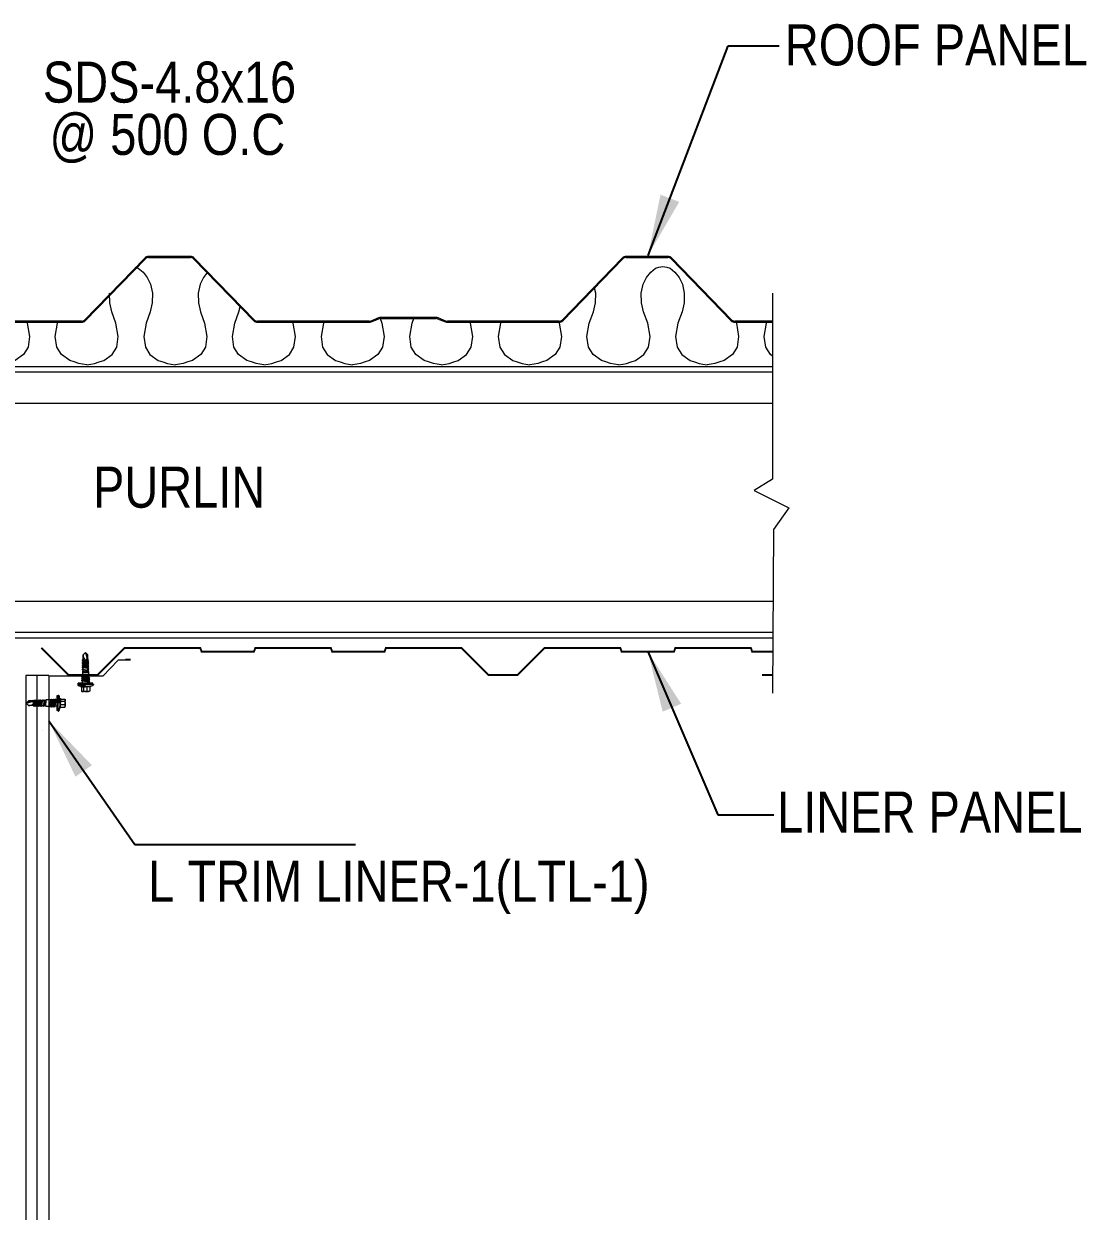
# Model space of a CAD drawing. Header units: millimetres. Extents: x 0 to 2669304, y -3314102 to 0.
# Drawn here: x 2491341 to 2495688, y -3279557 to -3274697 of the extents above; entities that cross this region are included whole.
import ezdxf
from ezdxf.enums import TextEntityAlignment as Align

# ---------------------------------------------------------------- set-up
doc = ezdxf.new("R2010")
doc.units = ezdxf.units.MM
doc.header["$LTSCALE"] = 0.4
doc.header["$MEASUREMENT"] = 0
doc.layers.add('AllTrims', color=11, linetype='Continuous', lineweight=9)
for name, color, linetype in [('BYOTHERS', 3, 'Continuous'), ('Hatch-Solid', 252, 'Continuous'), ('WallPanels', 86, 'Continuous')]:
    doc.layers.add(name, color=color, linetype=linetype)
doc.styles.get("Standard").update_dxf_attribs({"font": 'ARIALN.TTF'})
doc.styles.add('y', font='', dxfattribs={"height": 880})
doc.styles.get('y').set_extended_font_data('VNI-Helve-Condense')
doc.dimstyles.get("Standard").update_dxf_attribs({"dimtxt": 0.18, "dimasz": 500, "dimexe": 250, "dimexo": 250, "dimgap": 100, "dimtad": 1, "dimdec": 0, "dimzin": 0, "dimdsep": 46, "dimtxsty": 'y', "dimcen": 0.09, "dimadec": 0, "dimazin": 0, "dimtfac": 1, "dimtdec": 0, "dimtofl": 0, "dimtmove": 0, "dimatfit": 3, "dimfxl": 0, "dimtolj": 1, "dimtzin": 0, "dimarcsym": 0})

# ---------------------------------------------------------------- blocks, each defined once
blk = doc.blocks.new('5656')
at = {"layer": 'AllTrims', "color": 4, "lineweight": 9}
for p, q in [((423032, 42021), (423032, 42315)), ((423091, 42315), (423091, 41580)), ((423091, 41580), (424042, 40659)), ((424042, 40659), (424042, 37423)), ((424042, 37423), (427277, 37423)), ((427277, 37052), (427277, 37052))]:
    blk.add_line(p, q, dxfattribs=at)
at = {"layer": 'AllTrims', "color": 4, "lineweight": 9, "const_width": 30}
blk.add_lwpolyline([(423032, 42021), (423032, 42315), (423091, 42315), (423091, 41580), (424042, 40659), (424042, 37423), (427277, 37423), (427277, 37423), (427277, 37423), (427277, 37423), (427277, 37423)], dxfattribs=at)

msp = doc.modelspace()

# ---------------------------------------------------------------- hatches: boundary and pattern name
at = {"layer": 'Hatch-Solid', "lineweight": 9}
h = msp.add_hatch(color=256, dxfattribs=at)
h.paths.add_polyline_path([(2491624.2785, -3277395.4714), (2491624.2785, -3277400.8486), (2491594.1018, -3277400.8486), (2491594.1018, -3277395.4714)])
h.paths.add_polyline_path([(2491594.1018, -3277395.4714), (2491594.1018, -3277400.8486), (2491563.9251, -3277400.8486), (2491563.9251, -3277395.4714)])
h = msp.add_hatch(color=256, dxfattribs=at)
h.paths.add_polyline_path([(2491476.0749, -3277447.4328), (2491481.452, -3277447.4328), (2491481.452, -3277477.6096), (2491476.0749, -3277477.6096)])
h.paths.add_polyline_path([(2491476.0749, -3277477.6096), (2491481.452, -3277477.6096), (2491481.452, -3277507.7863), (2491476.0749, -3277507.7863)])

# ---------------------------------------------------------------- linework, layer by layer
at = {"color": 3, "lineweight": 9}
for p, q in [((2491836.5911, -3275656.0884), (2491590.2844, -3275909.8589)), ((2491593.0875, -3275912.5795), (2491839.3942, -3275658.809)), ((2492023.2669, -3275649.4487), (2491852.2883, -3275649.4487)), ((2491852.2883, -3275653.355), (2492023.2669, -3275653.355)), ((2492036.161, -3275658.809), (2492282.4677, -3275912.5795)), ((2492285.2708, -3275909.8589), (2492038.9641, -3275656.0884)), ((2493789.7314, -3275656.0884), (2493543.4247, -3275909.8589)), ((2493546.2277, -3275912.5795), (2493792.5345, -3275658.809)), ((2493976.4071, -3275649.4487), (2493805.4286, -3275649.4487)), ((2493805.4286, -3275653.355), (2493976.4071, -3275653.355)), ((2493989.3013, -3275658.809), (2494235.608, -3275912.5795)), ((2494238.4111, -3275909.8589), (2493992.1043, -3275656.0884)), ((2492792.7965, -3275901.0153), (2492760.7184, -3275913.8465)), ((2492762.1692, -3275917.4734), (2492794.2472, -3275904.6421)), ((2493027.7747, -3275899.4507), (2492800.9207, -3275899.4507)), ((2492800.9207, -3275903.3569), (2493027.7747, -3275903.3569)), ((2493034.4482, -3275904.6421), (2493066.5263, -3275917.4734)), ((2493067.977, -3275913.8465), (2493035.899, -3275901.0153)), ((2491577.9509, -3275915.0758), (2491121.2201, -3275915.0758)), ((2491121.2201, -3275918.9821), (2491577.9509, -3275918.9821)), ((2492754.3351, -3275915.0758), (2492297.6043, -3275915.0758)), ((2492297.6043, -3275918.9821), (2492754.3351, -3275918.9821)), ((2493531.0912, -3275915.0758), (2493074.3603, -3275915.0758)), ((2493074.3603, -3275918.9821), (2493531.0912, -3275918.9821)), ((2494404.2714, -3275915.0758), (2494250.7446, -3275915.0758)), ((2494250.7446, -3275918.9821), (2494404.2714, -3275918.9821)), ((2491443.8651, -3277364.0539), (2491349.8803, -3277364.0539)), ((2491349.8803, -3277364.0539), (2491349.8803, -3282924.8114)), ((2491394.8376, -3277364.0539), (2491394.8376, -3282924.8114)), ((2491443.8651, -3277364.0539), (2491443.8651, -3282924.8114))]:
    msp.add_line(p, q, dxfattribs=at)
for points in [[(2493774.2293, -3276092.6045), (2493791.3918, -3276090.3043), (2493806.4091, -3276087.0893), (2493825.717, -3276080.6592), (2493843.9522, -3276075.6908), (2493878.0593, -3276050.6522), (2493896.9435, -3276020.6453), (2493903.2384, -3275977.7783), (2493893.7961, -3275922.051), (2493876.732, -3275876.9392), (2493868.6233, -3275839.532), (2493867.6147, -3275800.3321), (2493875.6327, -3275762.5682), (2493889.0036, -3275735.5794), (2493905.986, -3275713.3605), (2493925.9862, -3275698.0933), (2493939.4186, -3275693.784), (2493955.5084, -3275690.4928), (2493971.5982, -3275693.784), (2493985.0306, -3275698.0933), (2494005.0308, -3275713.3605), (2494022.0131, -3275735.5794), (2494035.3841, -3275762.5682), (2494043.4021, -3275800.3321), (2494042.3935, -3275839.532), (2494034.2847, -3275876.9392), (2494017.2207, -3275922.051), (2494007.7784, -3275977.7783), (2494014.0732, -3276020.6453), (2494032.9575, -3276050.6522), (2494067.0646, -3276075.6908), (2494085.2998, -3276080.6592), (2494104.6077, -3276087.0893), (2494119.625, -3276090.3043), (2494136.7875, -3276092.6045)], [(2493774.2293, -3276092.6045), (2493757.0668, -3276090.3043), (2493742.0495, -3276087.0893), (2493722.7416, -3276080.6592), (2493704.5064, -3276075.6908), (2493670.3994, -3276050.6522), (2493651.5151, -3276020.6453), (2493645.2202, -3275977.7783), (2493654.6625, -3275922.051), (2493671.7266, -3275876.9392), (2493679.8353, -3275839.532), (2493680.8439, -3275800.3321), (2493675.2593, -3275774.0293)], [(2492797.665, -3275899.6943), (2492806.1217, -3275922.051), (2492815.5639, -3275977.7783), (2492809.2691, -3276020.6453), (2492790.3848, -3276050.6522), (2492756.2777, -3276075.6908), (2492738.0425, -3276080.6592), (2492718.7347, -3276087.0893), (2492703.7173, -3276090.3043), (2492686.5549, -3276092.6045)], [(2493049.113, -3276092.6045), (2493031.9505, -3276090.3043), (2493016.9332, -3276087.0893), (2492997.6253, -3276080.6592), (2492979.3901, -3276075.6908), (2492945.2831, -3276050.6522), (2492926.3988, -3276020.6453), (2492920.1039, -3275977.7783), (2492929.5462, -3275922.051), (2492938.095, -3275899.4507)], [(2491353.2506, -3275915.0758), (2491355.889, -3275922.051), (2491365.3313, -3275977.7783), (2491359.0365, -3276020.6453), (2491340.1522, -3276050.6522), (2491306.0451, -3276075.6908), (2491287.8099, -3276080.6592), (2491268.502, -3276087.0893), (2491253.4847, -3276090.3043), (2491236.3222, -3276092.6045)], [(2493049.113, -3276092.6045), (2493066.2755, -3276090.3043), (2493081.2928, -3276087.0893), (2493100.6007, -3276080.6592), (2493118.8359, -3276075.6908), (2493152.943, -3276050.6522), (2493171.8272, -3276020.6453), (2493178.1221, -3275977.7783), (2493168.6798, -3275922.051), (2493166.0413, -3275915.0758)], [(2493294.7428, -3275915.0758), (2493292.1044, -3275922.051), (2493282.6621, -3275977.7783), (2493288.9569, -3276020.6453), (2493307.8412, -3276050.6522), (2493341.9483, -3276075.6908), (2493360.1835, -3276080.6592), (2493379.4914, -3276087.0893), (2493394.5087, -3276090.3043), (2493411.6712, -3276092.6045)], [(2493528.5995, -3275915.0758), (2493531.238, -3275922.051), (2493540.6802, -3275977.7783), (2493534.3854, -3276020.6453), (2493515.5011, -3276050.6522), (2493481.394, -3276075.6908), (2493463.1588, -3276080.6592), (2493443.851, -3276087.0893), (2493428.8336, -3276090.3043), (2493411.6712, -3276092.6045)], [(2494253.7158, -3275915.0758), (2494256.3543, -3275922.051), (2494265.7966, -3275977.7783), (2494259.5017, -3276020.6453), (2494240.6174, -3276050.6522), (2494206.5103, -3276075.6908), (2494188.2752, -3276080.6592), (2494168.9673, -3276087.0893), (2494153.9499, -3276090.3043), (2494136.7875, -3276092.6045)], [(2494404.2714, -3276101.0143), (2490362.6933, -3276101.0143)], [(2494404.2714, -3276123.4929), (2490362.6933, -3276123.4929)], [(2494404.2714, -3276250.8718), (2490362.6933, -3276250.8718)], [(2494405.0618, -3277061.4038), (2491223.9821, -3277061.4038)], [(2494404.3899, -3277188.7827), (2491223.9821, -3277188.7827)], [(2494404.2714, -3277211.2613), (2491223.9821, -3277211.2613)]]:
    msp.add_lwpolyline(points, dxfattribs=at)
at = {"color": 8, "lineweight": 9}
msp.add_lwpolyline([(2494404.2714, -3275799.5551), (2494404.2714, -3276560.9824), (2494328.864, -3276607.8186), (2494470.9946, -3276678.9737), (2494407.9628, -3276766.3412), (2494404.2714, -3277436.874)], dxfattribs=at)
at = {"color": 3, "lineweight": 9, "const_width": 7.8126}
for points in [[(2493360.9515, -3277362.4636), (2493242.7631, -3277362.4636), (2493132.287, -3277251.9876), (2492822.5335, -3277251.9876), (2492817.1899, -3277266.6691), (2492602.8524, -3277266.6691), (2492597.5088, -3277251.9876), (2492288.4533, -3277251.9876), (2492283.1097, -3277266.6691), (2492068.7722, -3277266.6691), (2492063.4286, -3277251.9876), (2491753.6751, -3277251.9876), (2491643.199, -3277362.4636), (2491523.9996, -3277362.4636), (2491412.8087, -3277251.2728)], [(2494405.2084, -3277266.6691), (2494321.1104, -3277266.6691), (2494315.7668, -3277251.9876), (2494006.7113, -3277251.9876), (2494001.3677, -3277266.6691), (2493787.0302, -3277266.6691), (2493781.6866, -3277251.9876), (2493471.9331, -3277251.9876), (2493361.457, -3277362.4636), (2493242.2576, -3277362.4636), (2493131.0667, -3277251.2728)], [(2494361.7805, -3277362.4636), (2494404.681, -3277362.4636)]]:
    msp.add_lwpolyline(points, dxfattribs=at)
at = {"color": 3, "lineweight": 9}
for centre, radius, start, end in [((2491852.2883, -3275671.3239), 21.8752, 90, 135.8550974), ((2491852.2883, -3275671.3239), 17.9689, 90, 135.8550974), ((2492023.2669, -3275671.3239), 21.8752, 44.1449026, 90), ((2492023.2669, -3275671.3239), 17.9689, 44.1449026, 90), ((2493805.4286, -3275671.3239), 21.8752, 90, 135.8550974), ((2493805.4286, -3275671.3239), 17.9689, 90, 135.8550974), ((2493976.4071, -3275671.3239), 21.8752, 44.1449026, 90), ((2493976.4071, -3275671.3239), 17.9689, 44.1449026, 90), ((2491577.9509, -3275897.8882), 17.1876, 270, 315.8550974), ((2492297.6043, -3275897.8882), 17.1876, 224.1449026, 270), ((2492800.9207, -3275921.3258), 21.8752, 90, 111.8014095), ((2492800.9207, -3275921.3258), 17.9689, 90, 111.8014095), ((2493027.7747, -3275921.3258), 21.8752, 68.1985905, 90), ((2493027.7747, -3275921.3258), 17.9689, 68.1985905, 90), ((2493531.0912, -3275897.8882), 17.1876, 270, 315.8550974), ((2494250.7446, -3275897.8882), 17.1876, 224.1449026, 270), ((2491577.9509, -3275897.8882), 21.0939, 270, 315.8550974), ((2492297.6043, -3275897.8882), 21.0939, 224.1449026, 270), ((2492754.3351, -3275897.8882), 17.1876, 270, 291.8014095), ((2492754.3351, -3275897.8882), 21.0939, 270, 291.8014095), ((2493074.3603, -3275897.8882), 21.0939, 248.1985905, 270), ((2493074.3603, -3275897.8882), 17.1876, 248.1985905, 270), ((2493531.0912, -3275897.8882), 21.0939, 270, 315.8550974), ((2494250.7446, -3275897.8882), 21.0939, 224.1449026, 270)]:
    msp.add_arc(centre, radius, start, end, dxfattribs=at)
at = {"layer": 'BYOTHERS', "lineweight": 9}
for points in [[(2491796.2492, -3275693.784), (2491809.6816, -3275698.0933), (2491829.6819, -3275713.3605), (2491846.6642, -3275735.5794), (2491860.0352, -3275762.5682), (2491868.0532, -3275800.3321), (2491867.0445, -3275839.532), (2491858.9358, -3275876.9392), (2491841.8717, -3275922.051), (2491832.4295, -3275977.7783), (2491838.7243, -3276020.6453), (2491857.6086, -3276050.6522), (2491891.7157, -3276075.6908), (2491909.9509, -3276080.6592), (2491929.2587, -3276087.0893), (2491944.2761, -3276090.3043), (2491961.4385, -3276092.6045)], [(2492093.9744, -3275712.7657), (2492093.1952, -3275713.3605), (2492076.2129, -3275735.5794), (2492062.8419, -3275762.5682), (2492054.8239, -3275800.3321), (2492055.8325, -3275839.532), (2492063.9413, -3275876.9392), (2492081.0054, -3275922.051), (2492090.4476, -3275977.7783), (2492084.1528, -3276020.6453), (2492065.2685, -3276050.6522), (2492031.1614, -3276075.6908), (2492012.9262, -3276080.6592), (2491993.6184, -3276087.0893), (2491978.601, -3276090.3043), (2491961.4385, -3276092.6045)], [(2491598.8804, -3276092.6045), (2491616.0429, -3276090.3043), (2491631.0602, -3276087.0893), (2491650.3681, -3276080.6592), (2491668.6033, -3276075.6908), (2491702.7103, -3276050.6522), (2491721.5946, -3276020.6453), (2491727.8895, -3275977.7783), (2491718.4472, -3275922.051), (2491701.3831, -3275876.9392), (2491693.2744, -3275839.532), (2491692.2658, -3275800.3321)], [(2492323.9967, -3276092.6045), (2492306.8342, -3276090.3043), (2492291.8169, -3276087.0893), (2492272.509, -3276080.6592), (2492254.2738, -3276075.6908), (2492220.1668, -3276050.6522), (2492201.2825, -3276020.6453), (2492194.9876, -3275977.7783), (2492204.4299, -3275922.051), (2492221.494, -3275876.9392), (2492227.3041, -3275850.1357)], [(2491598.8804, -3276092.6045), (2491581.7179, -3276090.3043), (2491566.7006, -3276087.0893), (2491547.3927, -3276080.6592), (2491529.1575, -3276075.6908), (2491495.0504, -3276050.6522), (2491476.1662, -3276020.6453), (2491469.8713, -3275977.7783), (2491479.3136, -3275922.051), (2491481.9521, -3275915.0758)], [(2492323.9967, -3276092.6045), (2492341.1592, -3276090.3043), (2492356.1765, -3276087.0893), (2492375.4844, -3276080.6592), (2492393.7196, -3276075.6908), (2492427.8266, -3276050.6522), (2492446.7109, -3276020.6453), (2492453.0058, -3275977.7783), (2492443.5635, -3275922.051), (2492440.925, -3275915.0758)], [(2492569.6265, -3275915.0758), (2492566.988, -3275922.051), (2492557.5458, -3275977.7783), (2492563.8406, -3276020.6453), (2492582.7249, -3276050.6522), (2492616.832, -3276075.6908), (2492635.0672, -3276080.6592), (2492654.375, -3276087.0893), (2492669.3924, -3276090.3043), (2492686.5549, -3276092.6045)], [(2494404.2714, -3276057.0799), (2494395.5157, -3276050.6522), (2494376.6314, -3276020.6453), (2494370.3365, -3275977.7783), (2494379.7788, -3275922.051), (2494382.4173, -3275915.0758)]]:
    msp.add_lwpolyline(points, dxfattribs=at)
at = {"layer": 'WallPanels', "lineweight": 9}
for p, q in [((2491607.4679, -3277350.975), (2491581.2351, -3277347.5905)), ((2491581.2351, -3277351.6338), (2491581.2351, -3277368.4151)), ((2491581.2351, -3277351.6338), (2491607.4679, -3277351.6338)), ((2491581.2351, -3277368.4151), (2491607.4679, -3277371.8513)), ((2491607.4679, -3277371.8513), (2491607.4679, -3277350.975)), ((2491561.9562, -3277400.8486), (2491594.1018, -3277400.8486)), ((2491561.9562, -3277400.8486), (2491561.9562, -3277402.816)), ((2491624.2785, -3277395.4714), (2491563.9251, -3277395.4714)), ((2491563.9251, -3277400.8486), (2491563.9251, -3277395.4714)), ((2491563.9251, -3277400.8486), (2491563.9251, -3277395.4714)), ((2491591.9489, -3277400.8486), (2491594.1018, -3277400.8486)), ((2491626.2474, -3277400.8486), (2491594.1018, -3277400.8486)), ((2491624.2785, -3277400.8486), (2491624.2785, -3277395.4714)), ((2491626.2474, -3277400.8486), (2491626.2474, -3277402.816)), ((2491431.5784, -3277464.2435), (2491428.1939, -3277490.4762)), ((2491452.4548, -3277464.2435), (2491431.5784, -3277464.2435)), ((2491432.2373, -3277490.4762), (2491432.2373, -3277464.2435)), ((2491449.0185, -3277490.4762), (2491452.4548, -3277464.2435)), ((2491476.0749, -3277447.4328), (2491476.0749, -3277507.7863)), ((2491481.452, -3277447.4328), (2491476.0749, -3277447.4328)), ((2491481.452, -3277445.4639), (2491481.452, -3277477.6096)), ((2491481.452, -3277445.4639), (2491483.4195, -3277445.4639)), ((2491510.9757, -3277477.6096), (2491510.9757, -3277465.2908)), ((2491594.1018, -3277430.3722), (2491581.783, -3277430.3722)), ((2491594.1018, -3277430.3722), (2491606.4206, -3277430.3722)), ((2491432.2373, -3277490.4762), (2491449.0185, -3277490.4762)), ((2491481.452, -3277507.7863), (2491476.0749, -3277507.7863)), ((2491481.452, -3277507.7863), (2491476.0749, -3277507.7863)), ((2491481.452, -3277509.7552), (2491481.452, -3277477.6096)), ((2491481.452, -3277479.7625), (2491481.452, -3277477.6096)), ((2491481.452, -3277509.7552), (2491483.4195, -3277509.7552)), ((2491510.9757, -3277477.6096), (2491510.9757, -3277489.9283))]:
    msp.add_line(p, q, dxfattribs=at)
for points in [[(2491603.9811, -3277280.339), (2491594.1018, -3277270.4597), (2491584.2225, -3277280.339)], [(2491594.1018, -3277270.4597), (2491600.4943, -3277296.8967)], [(2491599.332, -3277280.339), (2491594.1018, -3277270.4597)], [(2491584.2225, -3277323.0863), (2491584.2225, -3277320.2504), (2491580.7357, -3277317.2846), (2491584.2225, -3277315.5316), (2491584.2225, -3277312.6957), (2491580.7357, -3277309.7298), (2491584.2225, -3277307.9768), (2491584.2225, -3277305.1409), (2491580.7357, -3277302.1751), (2491584.2225, -3277300.422), (2491584.2225, -3277280.339)], [(2491607.4679, -3277306.8242), (2491580.7357, -3277302.1751)], [(2491607.4679, -3277314.3789), (2491580.7357, -3277309.7298)], [(2491607.4679, -3277321.9337), (2491580.7357, -3277317.2846)], [(2491603.9811, -3277303.8583), (2491584.2225, -3277300.422)], [(2491603.9811, -3277308.5772), (2491584.2225, -3277305.1409)], [(2491603.9811, -3277311.4131), (2491584.2225, -3277307.9768)], [(2491603.9811, -3277316.1319), (2491584.2225, -3277312.6957)], [(2491603.9811, -3277318.9678), (2491584.2225, -3277315.5316)], [(2491603.9811, -3277323.6867), (2491584.2225, -3277320.2504)], [(2491599.332, -3277280.339), (2491600.4943, -3277296.8967)], [(2491603.9811, -3277280.339), (2491599.332, -3277280.339)], [(2491603.9811, -3277297.3035), (2491600.4943, -3277298.0566), (2491603.9811, -3277300.0225)], [(2491605.9901, -3277299.0124), (2491600.4943, -3277298.0566)], [(2491603.9811, -3277326.5226), (2491603.9811, -3277323.6867), (2491607.4679, -3277321.9337), (2491603.9811, -3277318.9678), (2491603.9811, -3277316.1319), (2491607.4679, -3277314.3789), (2491603.9811, -3277311.4131), (2491603.9811, -3277308.5772), (2491607.4679, -3277306.8242), (2491603.9811, -3277303.8583), (2491603.9811, -3277300.0225), (2491605.9901, -3277299.0124), (2491603.9811, -3277297.3035), (2491603.9811, -3277280.339)], [(2491581.2351, -3277375.9698), (2491581.2351, -3277373.1339), (2491577.7483, -3277370.1681), (2491581.2351, -3277368.4151)], [(2491584.2225, -3277330.6411), (2491584.2225, -3277327.8052), (2491580.7357, -3277324.8393), (2491584.2225, -3277323.0863)], [(2491607.4679, -3277329.4884), (2491580.7357, -3277324.8393)], [(2491584.2225, -3277338.1958), (2491584.2225, -3277335.3599), (2491580.7357, -3277332.3941), (2491584.2225, -3277330.6411)], [(2491607.4679, -3277337.0432), (2491580.7357, -3277332.3941)], [(2491584.2228, -3277350.1317), (2491581.2351, -3277347.5905), (2491584.2225, -3277346.0885), (2491584.2225, -3277342.9147), (2491580.7357, -3277339.9488), (2491584.2225, -3277338.1958)], [(2491607.4679, -3277344.5979), (2491580.7357, -3277339.9488)], [(2491581.2351, -3277351.6338), (2491584.2228, -3277350.1317)], [(2491603.9811, -3277326.5226), (2491584.2225, -3277323.0863)], [(2491603.9811, -3277331.2414), (2491584.2225, -3277327.8052)], [(2491603.9811, -3277334.0773), (2491584.2225, -3277330.6411)], [(2491603.9811, -3277346.351), (2491584.2225, -3277342.9147)], [(2491584.2225, -3277346.0885), (2491603.9811, -3277349.2588)], [(2491603.9811, -3277351.6338), (2491584.2228, -3277350.1317)], [(2491603.9811, -3277334.0773), (2491603.9811, -3277331.2414), (2491607.4679, -3277329.4884), (2491603.9811, -3277326.5226)], [(2491603.9811, -3277341.6321), (2491603.9811, -3277338.7962), (2491607.4679, -3277337.0432), (2491603.9811, -3277334.0773)], [(2491603.9811, -3277349.2588), (2491603.9811, -3277346.351), (2491607.4679, -3277344.5979), (2491603.9811, -3277341.6321)], [(2491603.9811, -3277349.2588), (2491607.4679, -3277350.975)], [(2491594.1018, -3277408.682), (2491574.7547, -3277408.682), (2491574.7547, -3277411.239), (2491594.1018, -3277411.239)], [(2491577.1274, -3277411.239), (2491577.1274, -3277427.8594)], [(2491610.9547, -3277374.8172), (2491577.7483, -3277370.1681)], [(2491581.2351, -3277383.5246), (2491581.2351, -3277380.6887), (2491577.7483, -3277377.7228), (2491581.2351, -3277375.9698)], [(2491610.9547, -3277382.3719), (2491577.7483, -3277377.7228)], [(2491581.2351, -3277396.0554), (2491581.2351, -3277388.2434), (2491577.7483, -3277385.2776), (2491581.2351, -3277383.5246)], [(2491610.9547, -3277389.9267), (2491577.7483, -3277385.2776)], [(2491607.4679, -3277376.5702), (2491581.2351, -3277373.1339)], [(2491607.4679, -3277379.4061), (2491581.2351, -3277375.9698)], [(2491607.4679, -3277384.125), (2491581.2351, -3277380.6887)], [(2491607.4679, -3277384.125), (2491581.2351, -3277380.6887)], [(2491607.4679, -3277386.9608), (2491581.2351, -3277383.5246)], [(2491607.4679, -3277391.6797), (2491581.2351, -3277388.2434)], [(2491587.635, -3277427.8594), (2491587.635, -3277411.239)], [(2491594.1018, -3277408.682), (2491613.4488, -3277408.682), (2491613.4488, -3277411.239), (2491594.1018, -3277411.239)], [(2491600.5686, -3277427.8594), (2491600.5686, -3277411.239)], [(2491607.4679, -3277379.4061), (2491607.4679, -3277376.5702), (2491610.9547, -3277374.8172), (2491607.4679, -3277371.8513)], [(2491607.4679, -3277387.0328), (2491607.4679, -3277384.125), (2491610.9547, -3277382.3719), (2491607.4679, -3277379.4061)], [(2491607.4679, -3277394.9176), (2491607.4679, -3277391.6797), (2491610.9547, -3277389.9267), (2491607.4679, -3277386.9608)], [(2491611.0762, -3277411.239), (2491611.0762, -3277427.8594)], [(2491407.1261, -3277467.7303), (2491404.2902, -3277467.7303), (2491402.5371, -3277464.2435), (2491399.5713, -3277467.7303), (2491396.7354, -3277467.7303), (2491394.9824, -3277464.2435), (2491392.0165, -3277467.7303), (2491389.1807, -3277467.7303), (2491387.4276, -3277464.2435), (2491384.4618, -3277467.7303), (2491380.6259, -3277467.7303), (2491379.6159, -3277465.7212), (2491377.907, -3277467.7303), (2491360.9425, -3277467.7303)], [(2491379.6159, -3277465.7212), (2491378.6601, -3277471.2171)], [(2491387.4276, -3277464.2435), (2491382.7785, -3277490.9757)], [(2491394.9824, -3277464.2435), (2491390.3333, -3277490.9757)], [(2491402.5371, -3277464.2435), (2491397.8881, -3277490.9757)], [(2491410.0919, -3277464.2435), (2491405.4428, -3277490.9757)], [(2491414.6808, -3277467.7303), (2491411.8449, -3277467.7303), (2491410.0919, -3277464.2435), (2491407.1261, -3277467.7303)], [(2491417.6466, -3277464.2435), (2491412.9976, -3277490.9757)], [(2491422.2356, -3277467.7303), (2491419.3997, -3277467.7303), (2491417.6466, -3277464.2435), (2491414.6808, -3277467.7303)], [(2491425.2014, -3277464.2435), (2491420.5523, -3277490.9757)], [(2491429.8623, -3277467.7303), (2491426.9544, -3277467.7303), (2491425.2014, -3277464.2435), (2491422.2356, -3277467.7303)], [(2491429.8623, -3277467.7303), (2491431.5784, -3277464.2435)], [(2491455.4206, -3277460.7566), (2491450.7716, -3277493.963)], [(2491460.0096, -3277464.2435), (2491457.1737, -3277464.2435), (2491455.4206, -3277460.7566), (2491452.4548, -3277464.2435)], [(2491457.1737, -3277464.2435), (2491453.7374, -3277490.4762)], [(2491460.0096, -3277464.2435), (2491456.5733, -3277490.4762)], [(2491462.9754, -3277460.7566), (2491458.3263, -3277493.963)], [(2491467.6363, -3277464.2435), (2491464.7284, -3277464.2435), (2491462.9754, -3277460.7566), (2491460.0096, -3277464.2435)], [(2491464.7284, -3277464.2435), (2491461.2921, -3277490.4762)], [(2491464.7284, -3277464.2435), (2491461.2921, -3277490.4762)], [(2491467.5643, -3277464.2435), (2491464.128, -3277490.4762)], [(2491470.5301, -3277460.7566), (2491465.8811, -3277493.963)], [(2491475.5211, -3277464.2435), (2491472.2832, -3277464.2435), (2491470.5301, -3277460.7566), (2491467.5643, -3277464.2435)], [(2491472.2832, -3277464.2435), (2491468.8469, -3277490.4762)], [(2491489.2854, -3277477.6096), (2491489.2854, -3277458.2625), (2491491.8424, -3277458.2625), (2491491.8424, -3277477.6096)], [(2491491.8424, -3277460.6352), (2491508.4629, -3277460.6352)], [(2491360.9425, -3277467.7303), (2491351.0632, -3277477.6096), (2491360.9425, -3277487.4889)], [(2491351.0632, -3277477.6096), (2491377.5001, -3277471.2171)], [(2491360.9425, -3277472.3793), (2491351.0632, -3277477.6096)], [(2491360.9425, -3277467.7303), (2491360.9425, -3277472.3793)], [(2491360.9425, -3277472.3793), (2491377.5001, -3277471.2171)], [(2491403.6898, -3277487.4889), (2491400.8539, -3277487.4889), (2491397.8881, -3277490.9757), (2491396.135, -3277487.4889), (2491393.2991, -3277487.4889), (2491390.3333, -3277490.9757), (2491388.5803, -3277487.4889), (2491385.7444, -3277487.4889), (2491382.7785, -3277490.9757), (2491381.0255, -3277487.4889), (2491360.9425, -3277487.4889)], [(2491377.907, -3277467.7303), (2491378.6601, -3277471.2171), (2491380.6259, -3277467.7303)], [(2491384.4618, -3277467.7303), (2491381.0255, -3277487.4889)], [(2491389.1807, -3277467.7303), (2491385.7444, -3277487.4889)], [(2491392.0165, -3277467.7303), (2491388.5803, -3277487.4889)], [(2491396.7354, -3277467.7303), (2491393.2991, -3277487.4889)], [(2491399.5713, -3277467.7303), (2491396.135, -3277487.4889)], [(2491404.2902, -3277467.7303), (2491400.8539, -3277487.4889)], [(2491407.1261, -3277467.7303), (2491403.6898, -3277487.4889)], [(2491411.2445, -3277487.4889), (2491408.4086, -3277487.4889), (2491405.4428, -3277490.9757), (2491403.6898, -3277487.4889)], [(2491411.8449, -3277467.7303), (2491408.4086, -3277487.4889)], [(2491414.6808, -3277467.7303), (2491411.2445, -3277487.4889)], [(2491418.7993, -3277487.4889), (2491415.9634, -3277487.4889), (2491412.9976, -3277490.9757), (2491411.2445, -3277487.4889)], [(2491430.7352, -3277487.4886), (2491428.1939, -3277490.4762), (2491426.692, -3277487.4889), (2491423.5181, -3277487.4889), (2491420.5523, -3277490.9757), (2491418.7993, -3277487.4889)], [(2491426.9544, -3277467.7303), (2491423.5181, -3277487.4889)], [(2491426.692, -3277487.4889), (2491429.8623, -3277467.7303)], [(2491432.2373, -3277467.7303), (2491430.7352, -3277487.4886)], [(2491432.2373, -3277490.4762), (2491430.7352, -3277487.4886)], [(2491456.5733, -3277490.4762), (2491453.7374, -3277490.4762), (2491450.7716, -3277493.963), (2491449.0185, -3277490.4762)], [(2491464.128, -3277490.4762), (2491461.2921, -3277490.4762), (2491458.3263, -3277493.963), (2491456.5733, -3277490.4762)], [(2491476.6588, -3277490.4762), (2491468.8469, -3277490.4762), (2491465.8811, -3277493.963), (2491464.128, -3277490.4762)], [(2491489.2854, -3277477.6096), (2491489.2854, -3277496.9566), (2491491.8424, -3277496.9566), (2491491.8424, -3277477.6096)], [(2491508.4629, -3277471.1428), (2491491.8424, -3277471.1428)], [(2491508.4629, -3277484.0763), (2491491.8424, -3277484.0763)], [(2491491.8424, -3277494.584), (2491508.4629, -3277494.584)]]:
    msp.add_lwpolyline(points, dxfattribs=at)
for points in [[(2491508.4629, -3277460.6352, -0.178128917), (2491509.3239, -3277460.9519, -0.103550594), (2491510.271, -3277462.174, -0.063589663), (2491510.8076, -3277463.7617, -0.049773135), (2491511.0199, -3277465.889, -0.049773135), (2491510.8076, -3277468.0163, -0.063589663), (2491510.271, -3277469.604, -0.103550594), (2491509.3239, -3277470.826, -0.178128917), (2491508.4629, -3277471.1428, -0.266805952), (2491509.1922, -3277471.5618, -0.072852256), (2491510.271, -3277474.2438, -0.034330184), (2491510.8024, -3277477.3707, -0.001369646), (2491510.8256, -3277477.6096, -0.001369646)], [(2491577.1274, -3277427.8594, 0.178128917), (2491577.4442, -3277428.7204, 0.103550594), (2491578.6662, -3277429.6675, 0.063589663), (2491580.2539, -3277430.2041, 0.049773135), (2491582.3812, -3277430.4164, 0.049773135), (2491584.5085, -3277430.2041, 0.063589663), (2491586.0962, -3277429.6675, 0.103550594), (2491587.3182, -3277428.7204, 0.178128917), (2491587.635, -3277427.8594, 0.266805952), (2491588.054, -3277428.5887, 0.072852256), (2491590.736, -3277429.6675, 0.034330184), (2491593.863, -3277430.1989, 0.001369646), (2491594.1018, -3277430.2221, 0.001369646)], [(2491611.0762, -3277427.8594, -0.178128917), (2491610.7594, -3277428.7204, -0.103550594), (2491609.5374, -3277429.6675, -0.063589663), (2491607.9497, -3277430.2041, -0.049773135), (2491605.8224, -3277430.4164, -0.049773135), (2491603.6951, -3277430.2041, -0.063589663), (2491602.1074, -3277429.6675, -0.103550594), (2491600.8853, -3277428.7204, -0.178128917), (2491600.5686, -3277427.8594, -0.266805952), (2491600.1496, -3277428.5887, -0.072852256), (2491597.4675, -3277429.6675, -0.034330184), (2491594.3406, -3277430.1989, -0.001369646), (2491594.1018, -3277430.2221, -0.001369646)], [(2491508.4629, -3277494.584, 0.178128917), (2491509.3239, -3277494.2672, 0.103550594), (2491510.271, -3277493.0452, 0.063589663), (2491510.8076, -3277491.4574, 0.049773135), (2491511.0199, -3277489.3301, 0.049773135), (2491510.8076, -3277487.2029, 0.063589663), (2491510.271, -3277485.6151, 0.103550594), (2491509.3239, -3277484.3931, 0.178128917), (2491508.4629, -3277484.0763, 0.266805952), (2491509.1922, -3277483.6573, 0.072852256), (2491510.271, -3277480.9753, 0.034330184), (2491510.8024, -3277477.8484, 0.001369646), (2491510.8256, -3277477.6096, 0.001369646)]]:
    msp.add_lwpolyline(points, format="xyb", dxfattribs=at)
for centre, radius, start, end in [((2491621.669, -3277278.7039), 37.4822, 182.5003164, 210.6087895), ((2491594.7637, -3277295.0053), 6.0346, 207.4682097, 341.7346751), ((2491565.3433, -3277401.7039), 3.5651, 198.1773249, 244.3290333), ((2491585.1014, -3277348.9713), 59.8642, 249.1546155, 265.8956659), ((2491603.1021, -3277348.9713), 59.8642, 274.1043341, 290.8453845), ((2491622.8603, -3277401.7039), 3.5651, 295.6709667, 341.8226751), ((2491482.3073, -3277448.8511), 3.5651, 25.6709667, 71.8226751), ((2491429.5748, -3277468.6092), 59.8642, 4.1043341, 20.8453845), ((2491359.3073, -3277450.0423), 37.4822, 272.5003164, 300.6087895), ((2491375.6088, -3277476.9476), 6.0346, 297.4682097, 71.7346751), ((2491482.3073, -3277506.368), 3.5651, 288.1773249, 334.3290333), ((2491429.5748, -3277486.6099), 59.8642, 339.1546155, 355.8956659)]:
    msp.add_arc(centre, radius, start, end, dxfattribs=at)

# ---------------------------------------------------------------- block references
at = {"xscale": 0.068305378168133, "yscale": 0.068305378168133, "zscale": 0.068305378168133, "rotation": 270}
msp.add_blockref('5656', (2488887.6508, -3248402.7236), dxfattribs=at)

# ---------------------------------------------------------------- texts
at = {"color": 2, "lineweight": 9}
for s, p in [('ROOF PANEL', (2494454.9352, -3274867.757)), ('PURLIN', (2491624.5091, -3276677.7347)), ('LINER PANEL', (2494422.8879, -3278007.0237))]:
    msp.add_text(s, height=167.83003, dxfattribs=at).set_placement(p)
for s, p in [('SDS-4.8x16', (2492455.804, -3275020.1686)), ('@ 500 O.C', (2492411.053, -3275234.1107))]:
    msp.add_text(s, height=167.83003, dxfattribs=at).set_placement(p, align=Align.RIGHT)
at = {"color": 2, "lineweight": 9, "insert": (2492875.8834, -3278231.7979), "char_height": 167.83003, "attachment_point": 5}
msp.add_mtext('\\A1;L TRIM LINER-1(LTL-1)', dxfattribs=at)

# ---------------------------------------------------------------- leaders
at = {"color": 2, "lineweight": 9}
for points in [[(2493895.0626, -3275645.1251), (2494222.9149, -3274787.7318), (2494431.9703, -3274787.7318)], [(2493894.1989, -3277266.6691), (2494180.5514, -3277935.0872), (2494409.7208, -3277935.0872)], [(2491443.8651, -3277549.5539), (2491795.1574, -3278056.0539), (2492698.5892, -3278056.0539)]]:
    msp.add_leader(points, dimstyle='Standard', override={"dimasz": 250, "dimgap": 15}, dxfattribs=at)

doc.saveas('drawing.dxf')
